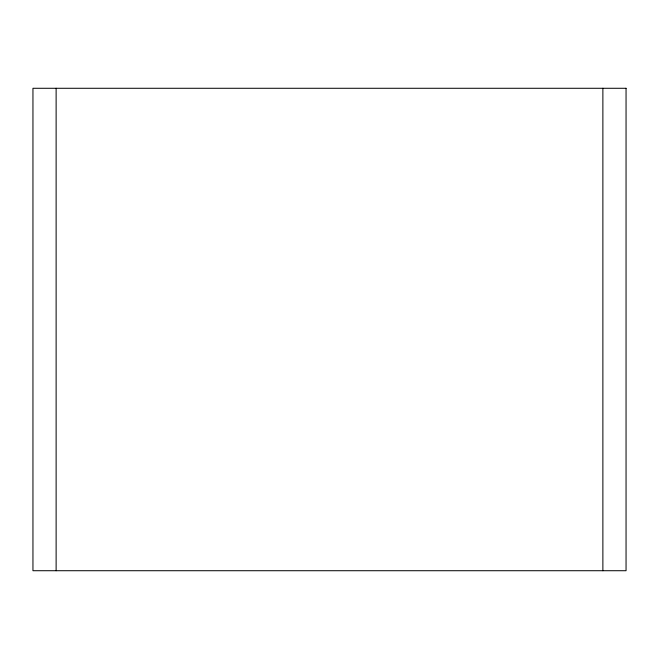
<?xml version="1.0" encoding="UTF-8"?>
<svg xmlns="http://www.w3.org/2000/svg" width="659" height="659" viewBox="0 0 659 659"><rect width="100%" height="100%" fill="white"/><g stroke="black" fill="none" stroke-linecap="round" stroke-linejoin="round"><path stroke-width="0.99" d="M602.878 88.281L602.878 570.719M56.122 88.281L56.122 570.719M626.05 88.281L32.95 88.281L32.95 570.719L626.05 570.719L626.05 88.281"/></g></svg>
